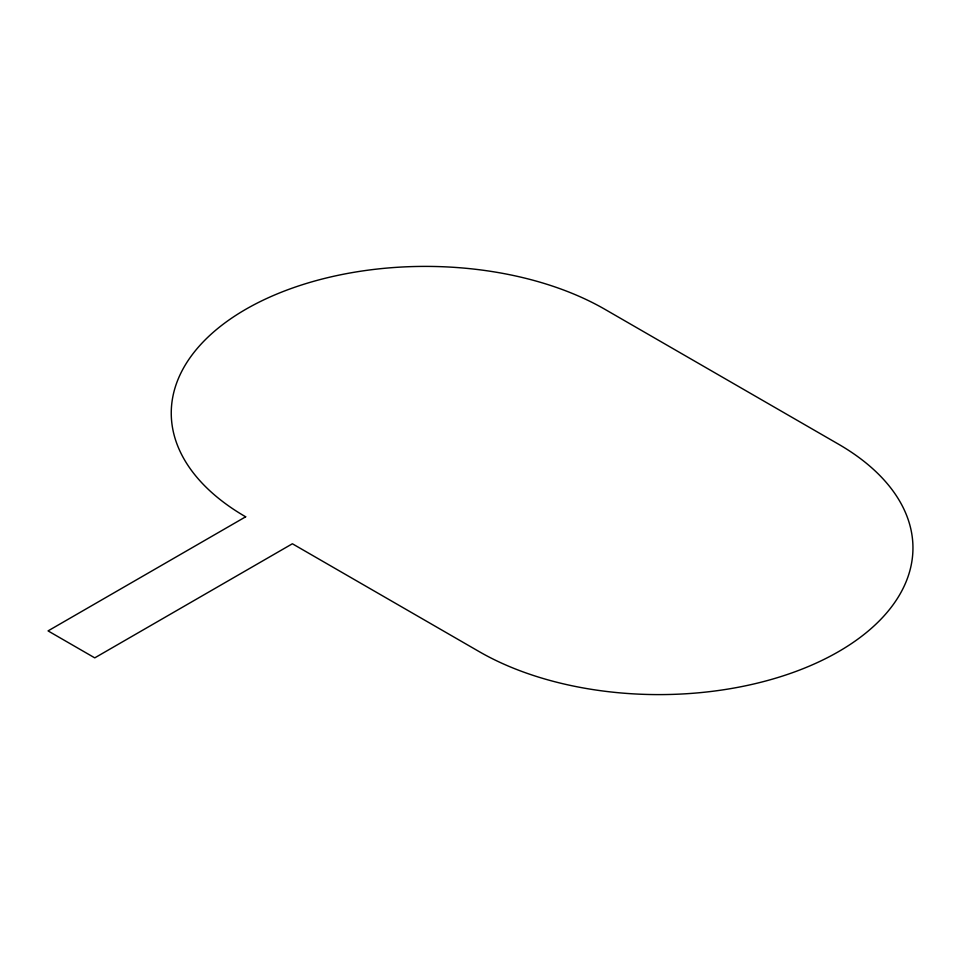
<?xml version="1.0" encoding="UTF-8"?>
<svg xmlns="http://www.w3.org/2000/svg" width="961" height="961" viewBox="0 0 961 961"><rect width="100%" height="100%" fill="white"/><g stroke="black" fill="none" stroke-linecap="round" stroke-linejoin="round"><path stroke-width="1.44" d="M245.668 516.802L48.05 630.897L94.755 657.865L292.384 543.77L479.227 651.642A254.076 146.685 0 0 0 838.533 651.642A254.076 146.685 0 0 0 838.533 444.198L604.986 309.358A254.076 146.685 0 0 0 245.668 309.358A254.076 146.685 0 0 0 245.668 516.802"/></g></svg>
